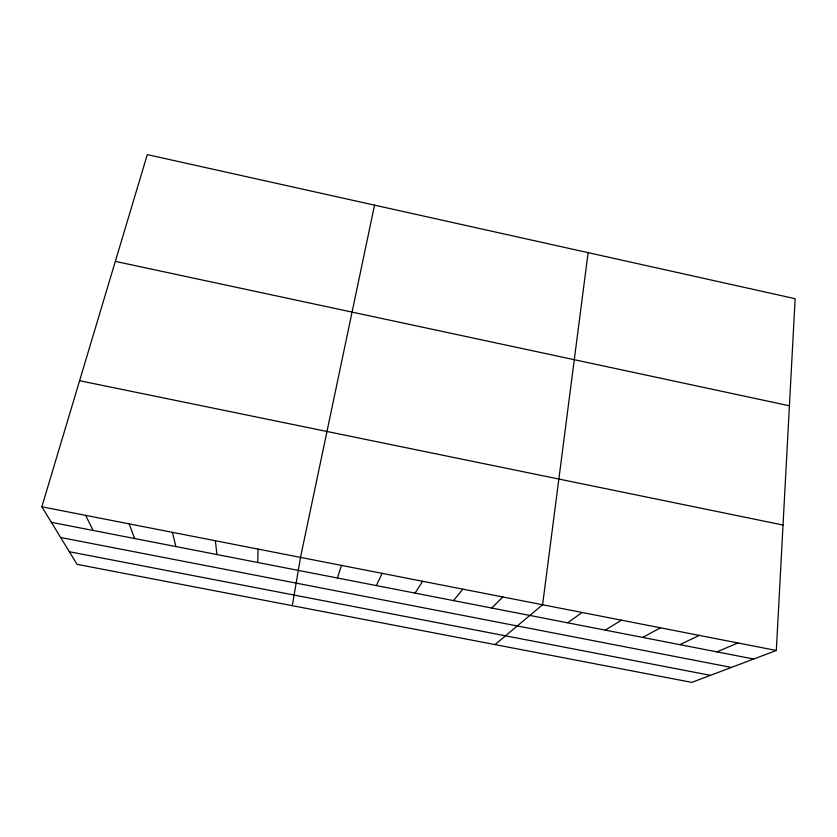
<?xml version="1.0" encoding="UTF-8"?>
<svg xmlns="http://www.w3.org/2000/svg" width="837" height="837" viewBox="0 0 837 837"><rect width="100%" height="100%" fill="white"/><g stroke="black" fill="none" stroke-linecap="round" stroke-linejoin="round"><path stroke-width="1.26" d="M257.744 562.495L258.058 549.093M776.317 650.475L795.15 298.694L147.302 154.615L41.85 506.793L77.056 564.347L691.801 682.385L776.317 650.475L41.85 506.793M588.129 252.648L542.596 604.753L494.991 644.595M292.312 605.674L300.504 557.39L374.547 205.159M337.426 578.011L341.454 565.404M376.336 585.586L382.153 573.366M415.037 593.109L422.622 581.286M453.508 600.6L462.851 589.154M491.758 608.049L502.838 596.969M567.632 622.812L582.113 612.485M605.256 630.135L621.41 620.165M642.67 637.417L660.477 627.813M679.874 644.668L699.313 635.409M716.87 651.866L737.92 642.962M69.335 551.729L710.456 675.333M51.35 522.319L753.666 659.022M60.63 537.5L731.412 667.424M79.599 380.72L783.034 525.04M115.339 261.385L789.417 405.799M85.636 515.362L93.116 530.449M129.139 523.868L134.642 538.536M172.38 532.332L175.916 546.571M215.35 540.733L216.95 554.554"/></g></svg>
